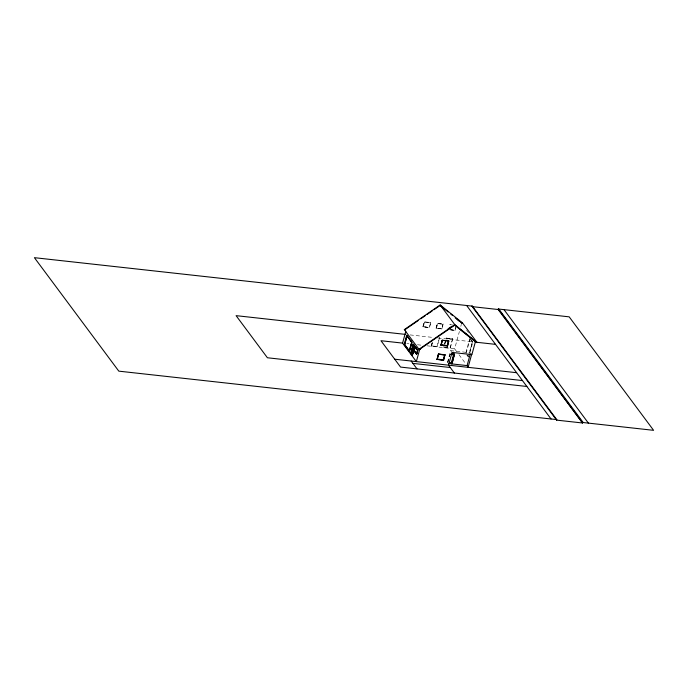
<?xml version="1.0" encoding="UTF-8"?>
<svg xmlns="http://www.w3.org/2000/svg" width="688" height="688" viewBox="0 0 688 688"><rect width="100%" height="100%" fill="white"/><g stroke="black" fill="none" stroke-linecap="round" stroke-linejoin="round"><path stroke-width="0.52" stroke-dasharray="3.44 2.58" d="M422.879 326.723L424.212 321.829L430.705 322.552L429.493 327.617L422.879 326.723L429.364 327.445L430.705 322.552M423.008 326.903L424.212 321.829M431.195 345.832L436.983 346.477L439.623 337.507L437.121 346.649L431.324 346.012L432.03 342.787M436.02 328.176L437.362 323.291L443.158 323.928L441.945 329.002L436.02 328.176L441.816 328.821L443.158 323.928M431.324 346.012L432.434 341.945M436.158 328.357L437.362 323.291M431.617 345.84L432.657 341.945M444.663 347.483L450.219 348.102L452.592 338.78L446.108 338.057L443.734 347.38M444.568 344.335L445.678 340.268M444.818 344.31L446.392 338.47L452.463 339.167M450.219 348.102L452.592 338.78M456.127 325.768L455.052 330.446L448.567 329.733M455.052 330.446L455.852 327.514M447.467 362.413L450.683 350.631L468.485 352.6M447.759 362.301L449.849 354.647M447.888 362.481L449.72 355.782M456.505 351.37L454.639 348.868L459.395 331.513M460.788 326.404L461.347 324.366M465.974 352.445L469.835 338.35M466.094 353.494L469.947 339.399M472.338 342.005L470.429 339.494L472.338 342.005L468.279 356.676L467.032 354.999M469.44 352.961L472.467 341.893L470.884 339.769M469.827 353.004L472.854 341.936L471.805 340.517M452.549 324.968L449.771 324.659L451.758 325.046M424.35 322.01L430.834 322.724M437.491 323.463L443.287 324.108M430.576 322.939L424.505 322.251L423.301 326.731L429.493 327.617M443.029 324.315L437.654 323.704L436.441 328.185L441.945 329.002M450.855 329.767L454.888 330.214L448.43 329.552M452.721 338.952L446.108 338.057M410.117 334.91L432.537 337.387M437.878 337.98L473.112 341.876M444.009 347.191L450.081 347.887M406.832 343.57L408.956 343.811M417.453 344.748L422.767 345.342M427.016 345.806L454.639 348.868M466.627 330.068L468.502 332.596M467.143 354.905L468.201 356.324M466.756 354.862L468.339 356.995M458.999 354.716L465.845 363.918M450.683 350.631L451.56 351.809"/><path stroke-width="1.03" d="M468.141 367.194L467.505 367.048L468.132 367.22L471.633 354.432L471.005 354.26L471.633 354.432M420.454 348.756L420.273 349.435L419.835 348.842L416.343 361.604L402.583 343.106L405.8 331.324M411.751 343.252L409.136 351.336L404.157 344.645L406.66 335.503L409.541 338.892M407.055 335.546L404.553 344.688L409.523 351.379M409.136 351.336L411.639 342.194L406.66 335.503M413.488 344.206L410.994 353.348L412.069 355.275L410.598 353.305L413.101 344.163L414.468 345.514M411.02 353.443L413.462 344.507L414.382 345.694M412.49 354.268L411.39 352.953L413.626 345.273L411.527 352.97L412.49 354.268L414.597 346.571L413.497 345.256M412.069 355.275L414.563 346.124L413.101 344.163M412.611 354.217L414.554 347.277M412.731 354.303L414.855 346.52L417.883 350.106L416.782 354.148L413.755 350.562L416.386 354.105L417.496 350.063L414.855 346.52M414.142 350.605L415.251 346.563M437 359.342L438.462 354.028L444.947 354.741L443.622 360.237L437 359.342L443.622 360.237M447.518 345.987L448.722 340.921L447.518 345.987L440.905 345.092L442.238 340.199L447.802 340.818M437.138 359.523L438.462 354.028M441.034 345.273L442.375 340.379L448.86 341.093M438.6 354.243L437.276 359.153L443.33 359.824L444.654 354.913L438.6 354.243L445.076 354.922M442.238 340.199L441.18 344.903L447.234 345.574L448.456 341.11M443.493 360.065L444.947 354.741M449.333 362.954L451.242 363.169L453.521 354.827L450.623 354.458M468.399 367.366L467.083 365.595L451.947 363.918L454.441 354.174L452.704 353.976M451.947 363.918L454.441 354.174M582.555 422.991L556.609 420.119L556.747 419.611L118.809 371.15L34.4 257.673L472.338 306.134L472.2 306.642L498.146 309.514L582.555 422.991L498.284 309.007L498.146 309.514M467.083 365.595L470.308 353.813M420.273 349.435L418.975 349.289L404.338 329.612L440.165 304.965L462.482 322.896L477.119 342.572L475.821 342.435L475.451 341.592L471.891 354.604L451.999 352.402L448.516 365.165L454.364 373.034M404.948 329.672L418.115 320.617M420.755 318.802L425.15 315.775M426.904 314.571L432.176 310.942M433.939 309.738L440.088 305.506L440.526 306.091M448.137 328.821L450.769 327.006M418.975 349.289L454.802 324.641L477.119 342.572M419.585 349.358L454.725 325.183L476.259 342.478M498.284 309.007L569.191 316.85L653.6 430.327L582.693 422.484M461.184 322.749L462.482 322.896M404.338 329.612L405.636 329.75M405.851 334.437L236.087 315.646L267.408 357.76L526.862 386.475M475.245 342.117L495.532 344.361M440.905 345.092L447.389 345.815M402.583 343.106L380.963 340.715L400.571 367.082L522.467 380.567M404.157 344.645L404.725 344.576M451.113 353.967L454.57 354.346M451.259 354.053L454.175 354.38L451.603 363.72M410.598 353.305L411.063 353.443M449.29 362.903L451.242 363.169M448.696 363.41L451.818 363.737M394.723 359.213L516.611 372.698M412.912 363.393L450.27 367.521M440.905 306.16L448.232 312.042M450.674 314.003L452.3 315.31M457.185 319.241L461.622 322.801M455.181 317.865L459.249 321.133M455.103 325.243L475.821 341.893M503.994 309.634L588.395 423.111M498.8 309.058L583.209 422.535M472.338 306.134L556.747 419.611M471.822 306.074L556.609 420.119M466.627 305.498L551.036 418.975M461.252 322.509L461.691 323.093M475.382 341.841L475.821 342.435M440.165 304.965L454.802 324.641M454.286 324.59L454.725 325.183M410.788 340.56L412.026 342.237M411.149 361.028L417.005 368.897M407.107 335.856L404.682 344.576L409.558 351.078L411.897 342.349L407.107 335.856M415.311 346.881L414.271 350.493L416.808 353.838L417.797 350.226L415.311 346.881"/></g></svg>
